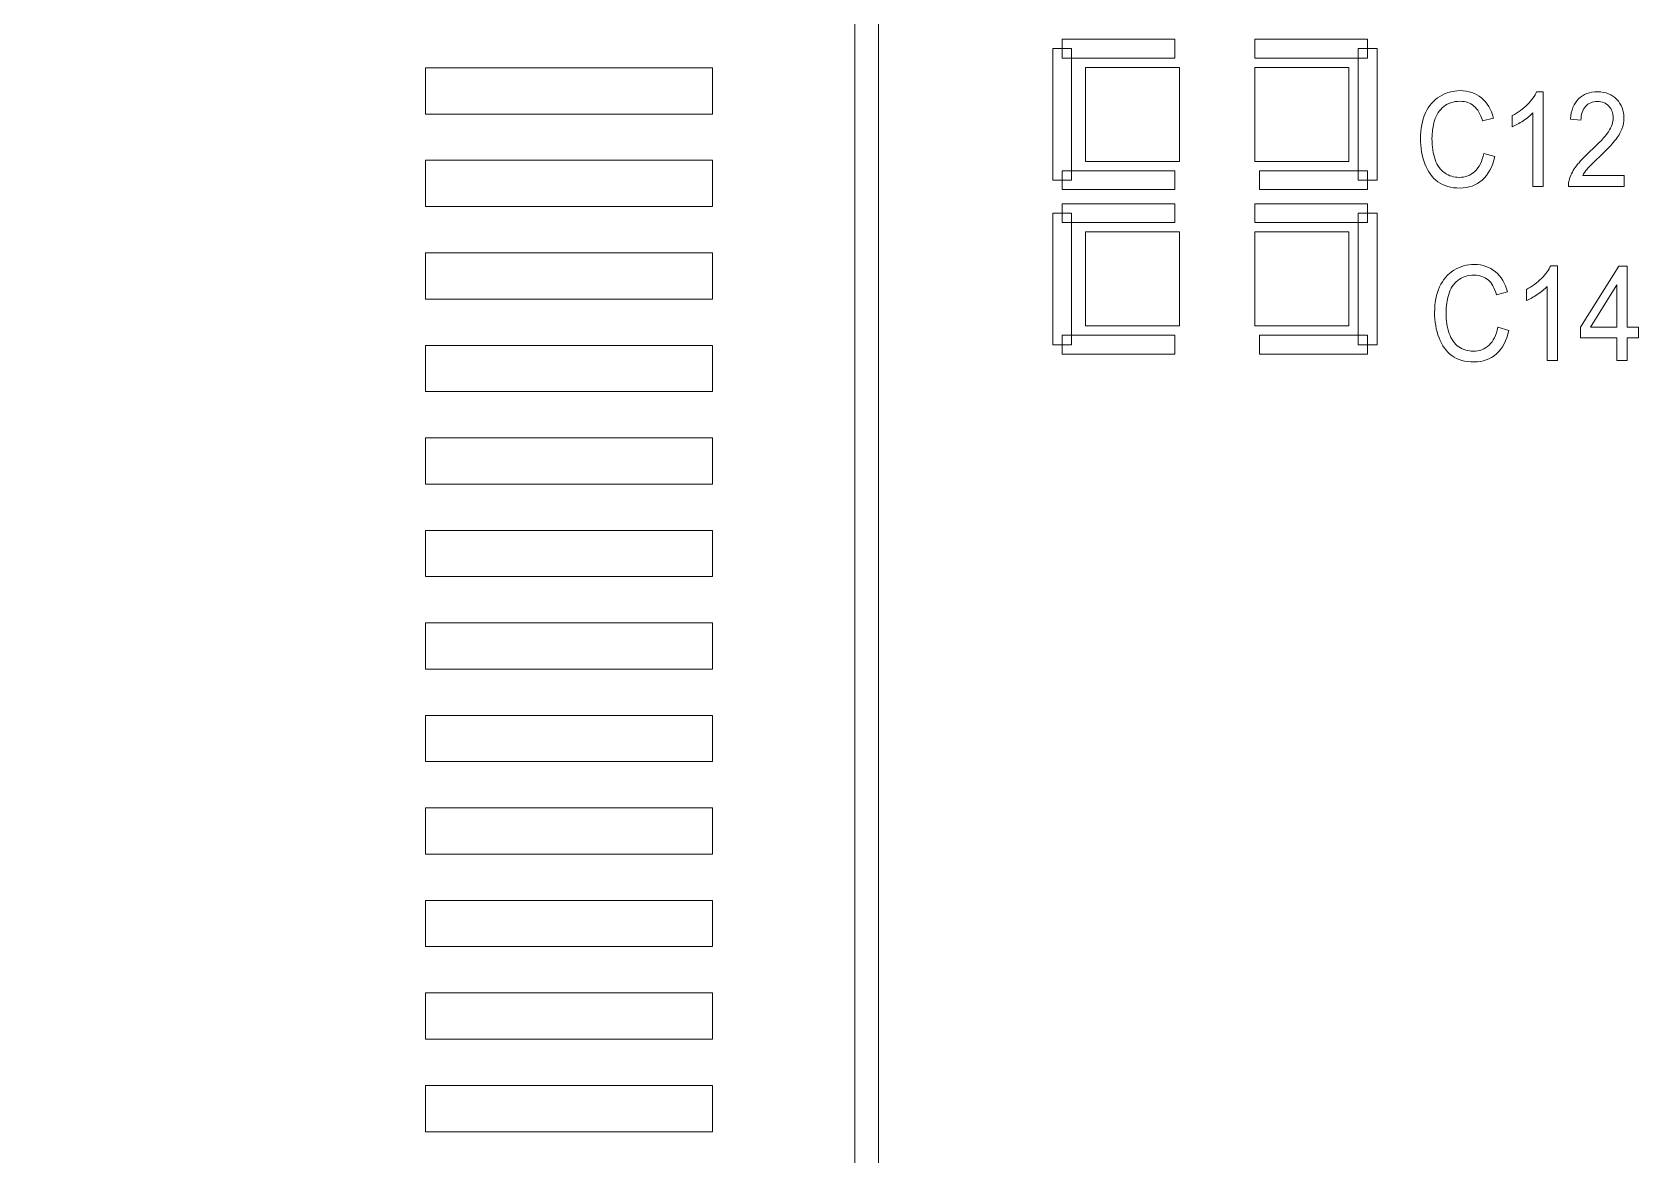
# Model space of a CAD drawing. Header units: millimetres. Extents: x -90 to 99, y -65 to 67.
# Drawn here: x 19.22 to 27.92, y -14.33 to -8.27 of the extents above; entities that cross this region are included whole.
import ezdxf

# ---------------------------------------------------------------- set-up
doc = ezdxf.new("R2010")
doc.units = ezdxf.units.MM
doc.header["$MEASUREMENT"] = 0
for name, color, linetype in [('BG_OUTLINE', 7, 'Continuous'), ('BG_SILKSCREEN_TOP', 7, 'Continuous'), ('PG_SILKSCREEN_TOP', 7, 'Continuous'), ('PIN_TOP', 7, 'Continuous'), ('RD_SILKSCREEN_TOP', 7, 'Continuous')]:
    doc.layers.add(name, color=color, linetype=linetype)

msp = doc.modelspace()

# ---------------------------------------------------------------- linework, layer by layer
at = {"layer": 'BG_OUTLINE', "color": 3, "lineweight": 9}
msp.add_open_spline([(-71.7269, -61.8795), (-71.7269, -61.8795), (-71.7343, 42.2681), (-71.7343, 42.2681), (-71.7343, 42.2681), (-71.7348, 43.0066), (-71.4419, 43.715), (-70.92, 44.2375), (-70.92, 44.2375), (-70.3982, 44.76), (-69.6866, 45.0538), (-68.9482, 45.0543), (-68.9482, 45.0543), (-68.9482, 45.0543), (75.2046, 45.0543), (75.2046, 45.0543), (75.2046, 45.0543), (76.8319, 45.0552), (78.1763, 43.7805), (78.2661, 42.1556), (78.2661, 42.1556), (78.2661, 42.1556), (78.2661, 31.2814), (78.2661, 31.2814), (78.2661, 31.2814), (78.2661, 31.2814), (72.2646, 31.2814), (72.2646, 31.2814), (72.2646, 31.2814), (72.2646, 31.2814), (72.2646, 26.9814), (72.2646, 26.9814), (72.2646, 26.9814), (72.2646, 26.9814), (78.2661, 26.9814), (78.2661, 26.9814), (78.2661, 26.9814), (78.2661, 26.9814), (78.2661, 18.6553), (78.2661, 18.6553), (78.2661, 18.6553), (78.2661, 18.6553), (72.2496, 18.6553), (72.2496, 18.6553), (72.2496, 18.6553), (72.2496, 18.6553), (72.2496, 14.3553), (72.2496, 14.3553), (72.2496, 14.3553), (72.2496, 14.3553), (78.2661, 14.3553), (78.2661, 14.3553), (78.2661, 14.3553), (78.2661, 14.3553), (78.2661, 9.255), (78.2661, 9.255), (78.2661, 9.255), (78.2661, 9.255), (72.2648, 9.255), (72.2648, 9.255), (72.2648, 9.255), (72.2648, 9.255), (72.2648, 4.955), (72.2648, 4.955), (72.2648, 4.955), (72.2648, 4.955), (78.2661, 4.955), (78.2661, 4.955), (78.2661, 4.955), (78.2661, 4.955), (78.2661, -3.3762), (78.2661, -3.3762), (78.2661, -3.3762), (78.2661, -3.3762), (72.2445, -3.3762), (72.2445, -3.3762), (72.2445, -3.3762), (72.2445, -3.3762), (72.2445, -7.6762), (72.2445, -7.6762), (72.2445, -7.6762), (72.2445, -7.6762), (78.2661, -7.6762), (78.2661, -7.6762), (78.2661, -7.6762), (78.2661, -7.6762), (78.2661, -12.7615), (78.2661, -12.7615), (78.2661, -12.7615), (78.2661, -12.7615), (72.2651, -12.7615), (72.2651, -12.7615), (72.2651, -12.7615), (72.2651, -12.7615), (72.2651, -17.0615), (72.2651, -17.0615), (72.2651, -17.0615), (72.2651, -17.0615), (78.2661, -17.0615), (78.2661, -17.0615), (78.2661, -17.0615), (78.2661, -17.0615), (78.2661, -25.4097), (78.2661, -25.4097), (78.2661, -25.4097), (78.2661, -25.4097), (72.2656, -25.4097), (72.2656, -25.4097), (72.2656, -25.4097), (72.2656, -25.4097), (72.2656, -29.7097), (72.2656, -29.7097), (72.2656, -29.7097), (72.2656, -29.7097), (78.2661, -29.7097), (78.2661, -29.7097), (78.2661, -29.7097), (78.2661, -29.7097), (78.2661, -34.793), (78.2661, -34.793), (78.2661, -34.793), (78.2661, -34.793), (72.2679, -34.793), (72.2679, -34.793), (72.2679, -34.793), (72.2679, -34.793), (72.2679, -39.0929), (72.2679, -39.0929), (72.2679, -39.0929), (72.2679, -39.0929), (78.2661, -39.0929), (78.2661, -39.0929), (78.2661, -39.0929), (78.2661, -39.0929), (78.2661, -47.4269), (78.2661, -47.4269), (78.2661, -47.4269), (78.2661, -47.4269), (72.2679, -47.4269), (72.2679, -47.4269), (72.2679, -47.4269), (72.2679, -47.4269), (72.2679, -51.7269), (72.2679, -51.7269), (72.2679, -51.7269), (72.2679, -51.7269), (78.2661, -51.7269), (78.2661, -51.7269), (78.2661, -51.7269), (78.2661, -51.7269), (78.2661, -51.8138), (78.2661, -51.8138), (78.2661, -51.8138), (78.2661, -51.8138), (78.2656, -61.8468), (78.2656, -61.8468), (78.2656, -61.8468), (78.2661, -62.6669), (77.9407, -63.4536), (77.3612, -64.0339), (77.3612, -64.0339), (76.7817, -64.6142), (75.9915, -64.9405), (75.1713, -64.941), (75.1713, -64.941), (75.1713, -64.941), (-68.6609, -64.9456), (-68.6609, -64.9456), (-68.6609, -64.9456), (-69.4735, -64.9461), (-70.2531, -64.6237), (-70.8281, -64.0495), (-70.8281, -64.0495), (-71.4031, -63.4752), (-71.7264, -62.6922), (-71.7269, -61.8795)], degree=3, knots=[0, 0, 0, 0, 0.022727, 0.022727, 0.022727, 0.022727, 0.045455, 0.045455, 0.045455, 0.045455, 0.068182, 0.068182, 0.068182, 0.068182, 0.090909, 0.090909, 0.090909, 0.090909, 0.113636, 0.113636, 0.113636, 0.113636, 0.136364, 0.136364, 0.136364, 0.136364, 0.159091, 0.159091, 0.159091, 0.159091, 0.181818, 0.181818, 0.181818, 0.181818, 0.204545, 0.204545, 0.204545, 0.204545, 0.227273, 0.227273, 0.227273, 0.227273, 0.25, 0.25, 0.25, 0.25, 0.272727, 0.272727, 0.272727, 0.272727, 0.295455, 0.295455, 0.295455, 0.295455, 0.318182, 0.318182, 0.318182, 0.318182, 0.340909, 0.340909, 0.340909, 0.340909, 0.363636, 0.363636, 0.363636, 0.363636, 0.386364, 0.386364, 0.386364, 0.386364, 0.409091, 0.409091, 0.409091, 0.409091, 0.431818, 0.431818, 0.431818, 0.431818, 0.454545, 0.454545, 0.454545, 0.454545, 0.477273, 0.477273, 0.477273, 0.477273, 0.5, 0.5, 0.5, 0.5, 0.522727, 0.522727, 0.522727, 0.522727, 0.545455, 0.545455, 0.545455, 0.545455, 0.568182, 0.568182, 0.568182, 0.568182, 0.590909, 0.590909, 0.590909, 0.590909, 0.613636, 0.613636, 0.613636, 0.613636, 0.636364, 0.636364, 0.636364, 0.636364, 0.659091, 0.659091, 0.659091, 0.659091, 0.681818, 0.681818, 0.681818, 0.681818, 0.704545, 0.704545, 0.704545, 0.704545, 0.727273, 0.727273, 0.727273, 0.727273, 0.75, 0.75, 0.75, 0.75, 0.772727, 0.772727, 0.772727, 0.772727, 0.795455, 0.795455, 0.795455, 0.795455, 0.818182, 0.818182, 0.818182, 0.818182, 0.840909, 0.840909, 0.840909, 0.840909, 0.863636, 0.863636, 0.863636, 0.863636, 0.886364, 0.886364, 0.886364, 0.886364, 0.909091, 0.909091, 0.909091, 0.909091, 0.931818, 0.931818, 0.931818, 0.931818, 0.954545, 0.954545, 0.954545, 0.954545, 0.977273, 0.977273, 0.977273, 0.977273, 1, 1, 1, 1], dxfattribs=at)
at = {"layer": 'BG_SILKSCREEN_TOP', "color": 2, "lineweight": 9}
msp.add_open_spline([(23.7932, -37.4018), (23.7932, -37.4018), (23.6662, -37.4018), (23.6662, -37.4018), (23.6662, -37.4018), (23.6662, -37.4018), (23.6662, 17.5981), (23.6662, 17.5981), (23.6662, 17.5981), (23.6662, 17.5981), (23.7932, 17.5981), (23.7932, 17.5981), (23.7932, 17.5981), (23.7932, 17.5981), (23.7932, -37.4018), (23.7932, -37.4018)], degree=3, knots=[0, 0, 0, 0, 0.25, 0.25, 0.25, 0.25, 0.5, 0.5, 0.5, 0.5, 0.75, 0.75, 0.75, 0.75, 1, 1, 1, 1], dxfattribs=at)
at = {"layer": 'PG_SILKSCREEN_TOP', "color": 6, "lineweight": 9}
for points in [[(24.7856, -8.4052), (24.7856, -8.4052), (24.7856, -8.3036), (24.7856, -8.3036), (24.7856, -8.3036), (24.7856, -8.3036), (25.3952, -8.3036), (25.3952, -8.3036), (25.3952, -8.3036), (25.3952, -8.3036), (25.3952, -8.4052), (25.3952, -8.4052), (25.3952, -8.4052), (25.3952, -8.4052), (24.7856, -8.4052), (24.7856, -8.4052)], [(25.827, -8.4052), (25.827, -8.4052), (25.827, -8.3036), (25.827, -8.3036), (25.827, -8.3036), (25.827, -8.3036), (26.4366, -8.3036), (26.4366, -8.3036), (26.4366, -8.3036), (26.4366, -8.3036), (26.4366, -8.4052), (26.4366, -8.4052), (26.4366, -8.4052), (26.4366, -8.4052), (25.827, -8.4052), (25.827, -8.4052)], [(24.7348, -8.3544), (24.7348, -8.3544), (24.8364, -8.3544), (24.8364, -8.3544), (24.8364, -8.3544), (24.8364, -8.3544), (24.8364, -9.0656), (24.8364, -9.0656), (24.8364, -9.0656), (24.8364, -9.0656), (24.7348, -9.0656), (24.7348, -9.0656), (24.7348, -9.0656), (24.7348, -9.0656), (24.7348, -8.3544), (24.7348, -8.3544)], [(26.3858, -8.3544), (26.3858, -8.3544), (26.4874, -8.3544), (26.4874, -8.3544), (26.4874, -8.3544), (26.4874, -8.3544), (26.4874, -9.0656), (26.4874, -9.0656), (26.4874, -9.0656), (26.4874, -9.0656), (26.3858, -9.0656), (26.3858, -9.0656), (26.3858, -9.0656), (26.3858, -9.0656), (26.3858, -8.3544), (26.3858, -8.3544)], [(24.7856, -9.1164), (24.7856, -9.1164), (24.7856, -9.0148), (24.7856, -9.0148), (24.7856, -9.0148), (24.7856, -9.0148), (25.3952, -9.0148), (25.3952, -9.0148), (25.3952, -9.0148), (25.3952, -9.0148), (25.3952, -9.1164), (25.3952, -9.1164), (25.3952, -9.1164), (25.3952, -9.1164), (24.7856, -9.1164), (24.7856, -9.1164)], [(26.4366, -9.0148), (26.4366, -9.0148), (26.4366, -9.1164), (26.4366, -9.1164), (26.4366, -9.1164), (26.4366, -9.1164), (25.8524, -9.1164), (25.8524, -9.1164), (25.8524, -9.1164), (25.8524, -9.1164), (25.8524, -9.0148), (25.8524, -9.0148), (25.8524, -9.0148), (25.8524, -9.0148), (26.4366, -9.0148), (26.4366, -9.0148)], [(24.7856, -9.2942), (24.7856, -9.2942), (24.7856, -9.1926), (24.7856, -9.1926), (24.7856, -9.1926), (24.7856, -9.1926), (25.3952, -9.1926), (25.3952, -9.1926), (25.3952, -9.1926), (25.3952, -9.1926), (25.3952, -9.2942), (25.3952, -9.2942), (25.3952, -9.2942), (25.3952, -9.2942), (24.7856, -9.2942), (24.7856, -9.2942)], [(25.827, -9.2942), (25.827, -9.2942), (25.827, -9.1926), (25.827, -9.1926), (25.827, -9.1926), (25.827, -9.1926), (26.4366, -9.1926), (26.4366, -9.1926), (26.4366, -9.1926), (26.4366, -9.1926), (26.4366, -9.2942), (26.4366, -9.2942), (26.4366, -9.2942), (26.4366, -9.2942), (25.827, -9.2942), (25.827, -9.2942)], [(24.7348, -9.2434), (24.7348, -9.2434), (24.8364, -9.2434), (24.8364, -9.2434), (24.8364, -9.2434), (24.8364, -9.2434), (24.8364, -9.9546), (24.8364, -9.9546), (24.8364, -9.9546), (24.8364, -9.9546), (24.7348, -9.9546), (24.7348, -9.9546), (24.7348, -9.9546), (24.7348, -9.9546), (24.7348, -9.2434), (24.7348, -9.2434)], [(26.3858, -9.2434), (26.3858, -9.2434), (26.4874, -9.2434), (26.4874, -9.2434), (26.4874, -9.2434), (26.4874, -9.2434), (26.4874, -9.9546), (26.4874, -9.9546), (26.4874, -9.9546), (26.4874, -9.9546), (26.3858, -9.9546), (26.3858, -9.9546), (26.3858, -9.9546), (26.3858, -9.9546), (26.3858, -9.2434), (26.3858, -9.2434)], [(24.7856, -10.0054), (24.7856, -10.0054), (24.7856, -9.9038), (24.7856, -9.9038), (24.7856, -9.9038), (24.7856, -9.9038), (25.3952, -9.9038), (25.3952, -9.9038), (25.3952, -9.9038), (25.3952, -9.9038), (25.3952, -10.0054), (25.3952, -10.0054), (25.3952, -10.0054), (25.3952, -10.0054), (24.7856, -10.0054), (24.7856, -10.0054)], [(26.4366, -9.9038), (26.4366, -9.9038), (26.4366, -10.0054), (26.4366, -10.0054), (26.4366, -10.0054), (26.4366, -10.0054), (25.8524, -10.0054), (25.8524, -10.0054), (25.8524, -10.0054), (25.8524, -10.0054), (25.8524, -9.9038), (25.8524, -9.9038), (25.8524, -9.9038), (25.8524, -9.9038), (26.4366, -9.9038), (26.4366, -9.9038)]]:
    msp.add_open_spline(points, degree=3, knots=[0, 0, 0, 0, 0.25, 0.25, 0.25, 0.25, 0.5, 0.5, 0.5, 0.5, 0.75, 0.75, 0.75, 0.75, 1, 1, 1, 1], dxfattribs=at)
at = {"layer": 'PIN_TOP', "lineweight": 9}
for points in [[(21.3459, -8.4582), (21.3459, -8.4582), (22.8958, -8.4582), (22.8958, -8.4582), (22.8958, -8.4582), (22.8958, -8.4582), (22.8958, -8.7082), (22.8958, -8.7082), (22.8958, -8.7082), (22.8958, -8.7082), (21.3459, -8.7082), (21.3459, -8.7082), (21.3459, -8.7082), (21.3459, -8.7082), (21.3459, -8.4582), (21.3459, -8.4582)], [(24.9126, -8.964), (24.9126, -8.964), (24.9126, -8.456), (24.9126, -8.456), (24.9126, -8.456), (24.9126, -8.456), (25.4206, -8.456), (25.4206, -8.456), (25.4206, -8.456), (25.4206, -8.456), (25.4206, -8.964), (25.4206, -8.964), (25.4206, -8.964), (25.4206, -8.964), (24.9126, -8.964), (24.9126, -8.964)], [(25.827, -8.964), (25.827, -8.964), (25.827, -8.456), (25.827, -8.456), (25.827, -8.456), (25.827, -8.456), (26.335, -8.456), (26.335, -8.456), (26.335, -8.456), (26.335, -8.456), (26.335, -8.964), (26.335, -8.964), (26.335, -8.964), (26.335, -8.964), (25.827, -8.964), (25.827, -8.964)], [(21.3459, -8.9581), (21.3459, -8.9581), (22.8958, -8.9581), (22.8958, -8.9581), (22.8958, -8.9581), (22.8958, -8.9581), (22.8958, -9.2081), (22.8958, -9.2081), (22.8958, -9.2081), (22.8958, -9.2081), (21.3459, -9.2081), (21.3459, -9.2081), (21.3459, -9.2081), (21.3459, -9.2081), (21.3459, -8.9581), (21.3459, -8.9581)], [(24.9126, -9.853), (24.9126, -9.853), (24.9126, -9.345), (24.9126, -9.345), (24.9126, -9.345), (24.9126, -9.345), (25.4206, -9.345), (25.4206, -9.345), (25.4206, -9.345), (25.4206, -9.345), (25.4206, -9.853), (25.4206, -9.853), (25.4206, -9.853), (25.4206, -9.853), (24.9126, -9.853), (24.9126, -9.853)], [(25.827, -9.853), (25.827, -9.853), (25.827, -9.345), (25.827, -9.345), (25.827, -9.345), (25.827, -9.345), (26.335, -9.345), (26.335, -9.345), (26.335, -9.345), (26.335, -9.345), (26.335, -9.853), (26.335, -9.853), (26.335, -9.853), (26.335, -9.853), (25.827, -9.853), (25.827, -9.853)], [(21.3459, -9.4582), (21.3459, -9.4582), (22.8958, -9.4582), (22.8958, -9.4582), (22.8958, -9.4582), (22.8958, -9.4582), (22.8958, -9.7082), (22.8958, -9.7082), (22.8958, -9.7082), (22.8958, -9.7082), (21.3459, -9.7082), (21.3459, -9.7082), (21.3459, -9.7082), (21.3459, -9.7082), (21.3459, -9.4582), (21.3459, -9.4582)], [(21.3459, -9.9581), (21.3459, -9.9581), (22.8958, -9.9581), (22.8958, -9.9581), (22.8958, -9.9581), (22.8958, -9.9581), (22.8958, -10.2081), (22.8958, -10.2081), (22.8958, -10.2081), (22.8958, -10.2081), (21.3459, -10.2081), (21.3459, -10.2081), (21.3459, -10.2081), (21.3459, -10.2081), (21.3459, -9.9581), (21.3459, -9.9581)], [(21.3459, -10.4582), (21.3459, -10.4582), (22.8958, -10.4582), (22.8958, -10.4582), (22.8958, -10.4582), (22.8958, -10.4582), (22.8958, -10.7082), (22.8958, -10.7082), (22.8958, -10.7082), (22.8958, -10.7082), (21.3459, -10.7082), (21.3459, -10.7082), (21.3459, -10.7082), (21.3459, -10.7082), (21.3459, -10.4582), (21.3459, -10.4582)], [(21.3459, -10.9581), (21.3459, -10.9581), (22.8958, -10.9581), (22.8958, -10.9581), (22.8958, -10.9581), (22.8958, -10.9581), (22.8958, -11.2081), (22.8958, -11.2081), (22.8958, -11.2081), (22.8958, -11.2081), (21.3459, -11.2081), (21.3459, -11.2081), (21.3459, -11.2081), (21.3459, -11.2081), (21.3459, -10.9581), (21.3459, -10.9581)], [(21.3459, -11.4582), (21.3459, -11.4582), (22.8958, -11.4582), (22.8958, -11.4582), (22.8958, -11.4582), (22.8958, -11.4582), (22.8958, -11.7082), (22.8958, -11.7082), (22.8958, -11.7082), (22.8958, -11.7082), (21.3459, -11.7082), (21.3459, -11.7082), (21.3459, -11.7082), (21.3459, -11.7082), (21.3459, -11.4582), (21.3459, -11.4582)], [(21.3459, -11.9581), (21.3459, -11.9581), (22.8958, -11.9581), (22.8958, -11.9581), (22.8958, -11.9581), (22.8958, -11.9581), (22.8958, -12.2081), (22.8958, -12.2081), (22.8958, -12.2081), (22.8958, -12.2081), (21.3459, -12.2081), (21.3459, -12.2081), (21.3459, -12.2081), (21.3459, -12.2081), (21.3459, -11.9581), (21.3459, -11.9581)], [(21.3459, -12.4582), (21.3459, -12.4582), (22.8958, -12.4582), (22.8958, -12.4582), (22.8958, -12.4582), (22.8958, -12.4582), (22.8958, -12.7082), (22.8958, -12.7082), (22.8958, -12.7082), (22.8958, -12.7082), (21.3459, -12.7082), (21.3459, -12.7082), (21.3459, -12.7082), (21.3459, -12.7082), (21.3459, -12.4582), (21.3459, -12.4582)], [(21.3459, -12.9581), (21.3459, -12.9581), (22.8958, -12.9581), (22.8958, -12.9581), (22.8958, -12.9581), (22.8958, -12.9581), (22.8958, -13.208), (22.8958, -13.208), (22.8958, -13.208), (22.8958, -13.208), (21.3459, -13.208), (21.3459, -13.208), (21.3459, -13.208), (21.3459, -13.208), (21.3459, -12.9581), (21.3459, -12.9581)], [(21.3459, -13.4582), (21.3459, -13.4582), (22.8958, -13.4582), (22.8958, -13.4582), (22.8958, -13.4582), (22.8958, -13.4582), (22.8958, -13.7082), (22.8958, -13.7082), (22.8958, -13.7082), (22.8958, -13.7082), (21.3459, -13.7082), (21.3459, -13.7082), (21.3459, -13.7082), (21.3459, -13.7082), (21.3459, -13.4582), (21.3459, -13.4582)], [(21.3459, -13.9581), (21.3459, -13.9581), (22.8958, -13.9581), (22.8958, -13.9581), (22.8958, -13.9581), (22.8958, -13.9581), (22.8958, -14.208), (22.8958, -14.208), (22.8958, -14.208), (22.8958, -14.208), (21.3459, -14.208), (21.3459, -14.208), (21.3459, -14.208), (21.3459, -14.208), (21.3459, -13.9581), (21.3459, -13.9581)]]:
    msp.add_open_spline(points, degree=3, knots=[0, 0, 0, 0, 0.25, 0.25, 0.25, 0.25, 0.5, 0.5, 0.5, 0.5, 0.75, 0.75, 0.75, 0.75, 1, 1, 1, 1], dxfattribs=at)
at = {"layer": 'RD_SILKSCREEN_TOP', "color": 8, "lineweight": 9}
for points, knots in [([(27.0639, -8.9208), (27.0639, -8.9208), (27.1241, -8.9379), (27.1241, -8.9379), (27.1241, -8.9379), (27.1115, -8.9931), (27.0887, -9.0353), (27.056, -9.0645), (27.056, -9.0645), (27.0233, -9.0935), (26.9832, -9.108), (26.9358, -9.108), (26.9358, -9.108), (26.8868, -9.108), (26.847, -9.0968), (26.8163, -9.0745), (26.8163, -9.0745), (26.7856, -9.0521), (26.7622, -9.0198), (26.7462, -8.9774), (26.7462, -8.9774), (26.7302, -8.935), (26.7222, -8.8895), (26.7222, -8.8409), (26.7222, -8.8409), (26.7222, -8.7879), (26.7312, -8.7417), (26.7493, -8.7022), (26.7493, -8.7022), (26.7675, -8.6627), (26.7932, -8.6328), (26.8266, -8.6122), (26.8266, -8.6122), (26.86, -8.5917), (26.8967, -8.5815), (26.9368, -8.5815), (26.9368, -8.5815), (26.9823, -8.5815), (27.0205, -8.5945), (27.0515, -8.6204), (27.0515, -8.6204), (27.0825, -8.6464), (27.1041, -8.6828), (27.1162, -8.7298), (27.1162, -8.7298), (27.1162, -8.7298), (27.0571, -8.7455), (27.0571, -8.7455), (27.0571, -8.7455), (27.0465, -8.7084), (27.0313, -8.6815), (27.0111, -8.6645), (27.0111, -8.6645), (26.9911, -8.6476), (26.966, -8.6392), (26.9355, -8.6392), (26.9355, -8.6392), (26.9006, -8.6392), (26.8715, -8.6485), (26.848, -8.6672), (26.848, -8.6672), (26.8244, -8.6861), (26.808, -8.7112), (26.7985, -8.7429), (26.7985, -8.7429), (26.789, -8.7744), (26.7843, -8.807), (26.7843, -8.8405), (26.7843, -8.8405), (26.7843, -8.8839), (26.7899, -8.9216), (26.801, -8.954), (26.801, -8.954), (26.8124, -8.9862), (26.8299, -9.0104), (26.8537, -9.0264), (26.8537, -9.0264), (26.8775, -9.0424), (26.9032, -9.0503), (26.931, -9.0503), (26.931, -9.0503), (26.9646, -9.0503), (26.9931, -9.0394), (27.0165, -9.0177), (27.0165, -9.0177), (27.0399, -8.9959), (27.0556, -8.9636), (27.0639, -8.9208)], [0, 0, 0, 0, 0.045455, 0.045455, 0.045455, 0.045455, 0.090909, 0.090909, 0.090909, 0.090909, 0.136364, 0.136364, 0.136364, 0.136364, 0.181818, 0.181818, 0.181818, 0.181818, 0.227273, 0.227273, 0.227273, 0.227273, 0.272727, 0.272727, 0.272727, 0.272727, 0.318182, 0.318182, 0.318182, 0.318182, 0.363636, 0.363636, 0.363636, 0.363636, 0.409091, 0.409091, 0.409091, 0.409091, 0.454545, 0.454545, 0.454545, 0.454545, 0.5, 0.5, 0.5, 0.5, 0.545455, 0.545455, 0.545455, 0.545455, 0.590909, 0.590909, 0.590909, 0.590909, 0.636364, 0.636364, 0.636364, 0.636364, 0.681818, 0.681818, 0.681818, 0.681818, 0.727273, 0.727273, 0.727273, 0.727273, 0.772727, 0.772727, 0.772727, 0.772727, 0.818182, 0.818182, 0.818182, 0.818182, 0.863636, 0.863636, 0.863636, 0.863636, 0.909091, 0.909091, 0.909091, 0.909091, 0.954545, 0.954545, 0.954545, 0.954545, 1, 1, 1, 1]), ([(27.3857, -9.0993), (27.3857, -9.0993), (27.33, -9.0993), (27.33, -9.0993), (27.33, -9.0993), (27.33, -9.0993), (27.33, -8.701), (27.33, -8.701), (27.33, -8.701), (27.3165, -8.7154), (27.2989, -8.7297), (27.2771, -8.7441), (27.2771, -8.7441), (27.2553, -8.7584), (27.2356, -8.7692), (27.2183, -8.7763), (27.2183, -8.7763), (27.2183, -8.7763), (27.2183, -8.716), (27.2183, -8.716), (27.2183, -8.716), (27.2496, -8.6995), (27.2769, -8.6796), (27.3002, -8.6562), (27.3002, -8.6562), (27.3235, -8.6328), (27.3401, -8.6101), (27.3498, -8.5881), (27.3498, -8.5881), (27.3498, -8.5881), (27.3857, -8.5881), (27.3857, -8.5881), (27.3857, -8.5881), (27.3857, -8.5881), (27.3857, -9.0993), (27.3857, -9.0993)], [0, 0, 0, 0, 0.111111, 0.111111, 0.111111, 0.111111, 0.222222, 0.222222, 0.222222, 0.222222, 0.333333, 0.333333, 0.333333, 0.333333, 0.444444, 0.444444, 0.444444, 0.444444, 0.555556, 0.555556, 0.555556, 0.555556, 0.666667, 0.666667, 0.666667, 0.666667, 0.777778, 0.777778, 0.777778, 0.777778, 0.888889, 0.888889, 0.888889, 0.888889, 1, 1, 1, 1]), ([(27.822, -9.0392), (27.822, -9.0392), (27.822, -9.0993), (27.822, -9.0993), (27.822, -9.0993), (27.822, -9.0993), (27.5216, -9.0993), (27.5216, -9.0993), (27.5216, -9.0993), (27.5211, -9.0842), (27.5233, -9.0698), (27.528, -9.0559), (27.528, -9.0559), (27.5356, -9.0329), (27.5479, -9.0104), (27.5647, -8.9881), (27.5647, -8.9881), (27.5817, -8.966), (27.606, -8.9402), (27.6377, -8.9111), (27.6377, -8.9111), (27.6872, -8.8657), (27.7206, -8.8298), (27.738, -8.8032), (27.738, -8.8032), (27.7553, -8.7768), (27.764, -8.7516), (27.764, -8.7281), (27.764, -8.7281), (27.764, -8.7033), (27.756, -8.6824), (27.7403, -8.6653), (27.7403, -8.6653), (27.7244, -8.6484), (27.7038, -8.6399), (27.6784, -8.6399), (27.6784, -8.6399), (27.6515, -8.6399), (27.6301, -8.6489), (27.614, -8.667), (27.614, -8.667), (27.5977, -8.685), (27.5896, -8.71), (27.5894, -8.7419), (27.5894, -8.7419), (27.5894, -8.7419), (27.532, -8.7354), (27.532, -8.7354), (27.532, -8.7354), (27.536, -8.6874), (27.5508, -8.6509), (27.5764, -8.6258), (27.5764, -8.6258), (27.602, -8.6006), (27.6365, -8.5881), (27.6797, -8.5881), (27.6797, -8.5881), (27.7233, -8.5881), (27.7577, -8.6017), (27.7832, -8.6287), (27.7832, -8.6287), (27.8087, -8.6559), (27.8214, -8.6894), (27.8214, -8.7295), (27.8214, -8.7295), (27.8214, -8.7499), (27.8177, -8.7699), (27.8102, -8.7896), (27.8102, -8.7896), (27.8027, -8.8092), (27.7903, -8.83), (27.7731, -8.8517), (27.7731, -8.8517), (27.7559, -8.8735), (27.7272, -8.9034), (27.6871, -8.9413), (27.6871, -8.9413), (27.6536, -8.9728), (27.6321, -8.9942), (27.6227, -9.0054), (27.6227, -9.0054), (27.6131, -9.0166), (27.6052, -9.0278), (27.599, -9.0392), (27.599, -9.0392), (27.599, -9.0392), (27.822, -9.0392), (27.822, -9.0392)], [0, 0, 0, 0, 0.045455, 0.045455, 0.045455, 0.045455, 0.090909, 0.090909, 0.090909, 0.090909, 0.136364, 0.136364, 0.136364, 0.136364, 0.181818, 0.181818, 0.181818, 0.181818, 0.227273, 0.227273, 0.227273, 0.227273, 0.272727, 0.272727, 0.272727, 0.272727, 0.318182, 0.318182, 0.318182, 0.318182, 0.363636, 0.363636, 0.363636, 0.363636, 0.409091, 0.409091, 0.409091, 0.409091, 0.454545, 0.454545, 0.454545, 0.454545, 0.5, 0.5, 0.5, 0.5, 0.545455, 0.545455, 0.545455, 0.545455, 0.590909, 0.590909, 0.590909, 0.590909, 0.636364, 0.636364, 0.636364, 0.636364, 0.681818, 0.681818, 0.681818, 0.681818, 0.727273, 0.727273, 0.727273, 0.727273, 0.772727, 0.772727, 0.772727, 0.772727, 0.818182, 0.818182, 0.818182, 0.818182, 0.863636, 0.863636, 0.863636, 0.863636, 0.909091, 0.909091, 0.909091, 0.909091, 0.954545, 0.954545, 0.954545, 0.954545, 1, 1, 1, 1]), ([(27.1401, -9.8606), (27.1401, -9.8606), (27.2003, -9.8777), (27.2003, -9.8777), (27.2003, -9.8777), (27.1877, -9.9329), (27.1649, -9.9751), (27.1322, -10.0043), (27.1322, -10.0043), (27.0995, -10.0333), (27.0594, -10.0478), (27.012, -10.0478), (27.012, -10.0478), (26.963, -10.0478), (26.9232, -10.0366), (26.8925, -10.0143), (26.8925, -10.0143), (26.8618, -9.9919), (26.8384, -9.9596), (26.8224, -9.9172), (26.8224, -9.9172), (26.8064, -9.8748), (26.7984, -9.8293), (26.7984, -9.7807), (26.7984, -9.7807), (26.7984, -9.7277), (26.8074, -9.6815), (26.8255, -9.642), (26.8255, -9.642), (26.8437, -9.6025), (26.8694, -9.5726), (26.9028, -9.552), (26.9028, -9.552), (26.9362, -9.5315), (26.9729, -9.5213), (27.013, -9.5213), (27.013, -9.5213), (27.0585, -9.5213), (27.0967, -9.5343), (27.1277, -9.5602), (27.1277, -9.5602), (27.1587, -9.5862), (27.1803, -9.6226), (27.1924, -9.6696), (27.1924, -9.6696), (27.1924, -9.6696), (27.1333, -9.6853), (27.1333, -9.6853), (27.1333, -9.6853), (27.1227, -9.6482), (27.1075, -9.6213), (27.0873, -9.6043), (27.0873, -9.6043), (27.0673, -9.5874), (27.0422, -9.579), (27.0117, -9.579), (27.0117, -9.579), (26.9768, -9.579), (26.9477, -9.5883), (26.9242, -9.607), (26.9242, -9.607), (26.9006, -9.6259), (26.8842, -9.651), (26.8747, -9.6827), (26.8747, -9.6827), (26.8652, -9.7142), (26.8605, -9.7468), (26.8605, -9.7803), (26.8605, -9.7803), (26.8605, -9.8237), (26.8661, -9.8614), (26.8772, -9.8938), (26.8772, -9.8938), (26.8886, -9.926), (26.9061, -9.9502), (26.9299, -9.9662), (26.9299, -9.9662), (26.9537, -9.9822), (26.9794, -9.9901), (27.0072, -9.9901), (27.0072, -9.9901), (27.0408, -9.9901), (27.0693, -9.9792), (27.0927, -9.9575), (27.0927, -9.9575), (27.1161, -9.9357), (27.1318, -9.9034), (27.1401, -9.8606)], [0, 0, 0, 0, 0.045455, 0.045455, 0.045455, 0.045455, 0.090909, 0.090909, 0.090909, 0.090909, 0.136364, 0.136364, 0.136364, 0.136364, 0.181818, 0.181818, 0.181818, 0.181818, 0.227273, 0.227273, 0.227273, 0.227273, 0.272727, 0.272727, 0.272727, 0.272727, 0.318182, 0.318182, 0.318182, 0.318182, 0.363636, 0.363636, 0.363636, 0.363636, 0.409091, 0.409091, 0.409091, 0.409091, 0.454545, 0.454545, 0.454545, 0.454545, 0.5, 0.5, 0.5, 0.5, 0.545455, 0.545455, 0.545455, 0.545455, 0.590909, 0.590909, 0.590909, 0.590909, 0.636364, 0.636364, 0.636364, 0.636364, 0.681818, 0.681818, 0.681818, 0.681818, 0.727273, 0.727273, 0.727273, 0.727273, 0.772727, 0.772727, 0.772727, 0.772727, 0.818182, 0.818182, 0.818182, 0.818182, 0.863636, 0.863636, 0.863636, 0.863636, 0.909091, 0.909091, 0.909091, 0.909091, 0.954545, 0.954545, 0.954545, 0.954545, 1, 1, 1, 1]), ([(27.4619, -10.0391), (27.4619, -10.0391), (27.4062, -10.0391), (27.4062, -10.0391), (27.4062, -10.0391), (27.4062, -10.0391), (27.4062, -9.6408), (27.4062, -9.6408), (27.4062, -9.6408), (27.3927, -9.6552), (27.3751, -9.6695), (27.3533, -9.6839), (27.3533, -9.6839), (27.3315, -9.6982), (27.3118, -9.709), (27.2945, -9.7161), (27.2945, -9.7161), (27.2945, -9.7161), (27.2945, -9.6558), (27.2945, -9.6558), (27.2945, -9.6558), (27.3258, -9.6393), (27.3531, -9.6194), (27.3764, -9.596), (27.3764, -9.596), (27.3997, -9.5726), (27.4163, -9.5499), (27.426, -9.5279), (27.426, -9.5279), (27.426, -9.5279), (27.4619, -9.5279), (27.4619, -9.5279), (27.4619, -9.5279), (27.4619, -9.5279), (27.4619, -10.0391), (27.4619, -10.0391)], [0, 0, 0, 0, 0.111111, 0.111111, 0.111111, 0.111111, 0.222222, 0.222222, 0.222222, 0.222222, 0.333333, 0.333333, 0.333333, 0.333333, 0.444444, 0.444444, 0.444444, 0.444444, 0.555556, 0.555556, 0.555556, 0.555556, 0.666667, 0.666667, 0.666667, 0.666667, 0.777778, 0.777778, 0.777778, 0.777778, 0.888889, 0.888889, 0.888889, 0.888889, 1, 1, 1, 1]), ([(27.7837, -10.0391), (27.7837, -10.0391), (27.7837, -9.9172), (27.7837, -9.9172), (27.7837, -9.9172), (27.7837, -9.9172), (27.5865, -9.9172), (27.5865, -9.9172), (27.5865, -9.9172), (27.5865, -9.9172), (27.5865, -9.8599), (27.5865, -9.8599), (27.5865, -9.8599), (27.5865, -9.8599), (27.7939, -9.53), (27.7939, -9.53), (27.7939, -9.53), (27.7939, -9.53), (27.8396, -9.53), (27.8396, -9.53), (27.8396, -9.53), (27.8396, -9.53), (27.8396, -9.8599), (27.8396, -9.8599), (27.8396, -9.8599), (27.8396, -9.8599), (27.901, -9.8599), (27.901, -9.8599), (27.901, -9.8599), (27.901, -9.8599), (27.901, -9.9172), (27.901, -9.9172), (27.901, -9.9172), (27.901, -9.9172), (27.8396, -9.9172), (27.8396, -9.9172), (27.8396, -9.9172), (27.8396, -9.9172), (27.8396, -10.0391), (27.8396, -10.0391), (27.8396, -10.0391), (27.8396, -10.0391), (27.7837, -10.0391), (27.7837, -10.0391)], [0, 0, 0, 0, 0.090909, 0.090909, 0.090909, 0.090909, 0.181818, 0.181818, 0.181818, 0.181818, 0.272727, 0.272727, 0.272727, 0.272727, 0.363636, 0.363636, 0.363636, 0.363636, 0.454545, 0.454545, 0.454545, 0.454545, 0.545455, 0.545455, 0.545455, 0.545455, 0.636364, 0.636364, 0.636364, 0.636364, 0.727273, 0.727273, 0.727273, 0.727273, 0.818182, 0.818182, 0.818182, 0.818182, 0.909091, 0.909091, 0.909091, 0.909091, 1, 1, 1, 1]), ([(27.7837, -9.8599), (27.7837, -9.8599), (27.7837, -9.6304), (27.7837, -9.6304), (27.7837, -9.6304), (27.7837, -9.6304), (27.6414, -9.8599), (27.6414, -9.8599), (27.6414, -9.8599), (27.6414, -9.8599), (27.7837, -9.8599), (27.7837, -9.8599)], [0, 0, 0, 0, 0.333333, 0.333333, 0.333333, 0.333333, 0.666667, 0.666667, 0.666667, 0.666667, 1, 1, 1, 1])]:
    msp.add_open_spline(points, degree=3, knots=knots, dxfattribs=at)

doc.saveas('drawing.dxf')
